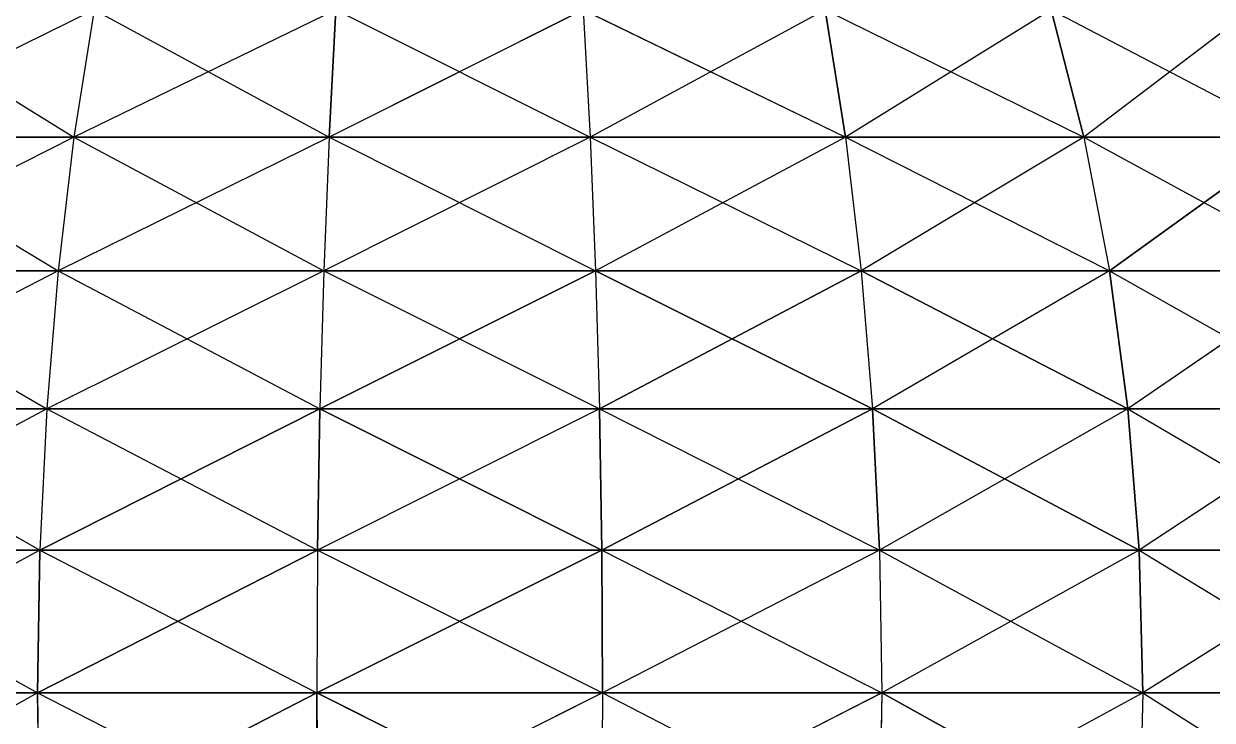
# Model space of a CAD drawing. Header units: metres. Extents: x -100 to 100, y -100 to 100.
# Drawn here: x -31.9 to 55.1, y -2 to 49 of the extents above; entities that cross this region are included whole.
import ezdxf

# ---------------------------------------------------------------- set-up
doc = ezdxf.new("R2010")
doc.units = ezdxf.units.M

msp = doc.modelspace()

# ---------------------------------------------------------------- linework, layer by layer
for p, q in [((-26.762, 50, -775.184), (-45.677, 40.674, -771.936)), ((-43.301, 50, -617.82), (-28.23, 40.674, -605.937)), ((-26.762, 50, -610.456), (-28.23, 40.674, -605.937)), ((-26.762, 50, -775.184), (-28.23, 40.674, -779.704)), ((-9.052, 50, -778.948), (-28.23, 40.674, -779.704)), ((-26.762, 50, -610.456), (-9.549, 40.674, -601.966)), ((-9.052, 50, -606.692), (-9.549, 40.674, -601.966)), ((-9.052, 50, -778.948), (-9.549, 40.674, -783.674)), ((9.052, 50, -778.948), (-9.549, 40.674, -783.674)), ((-9.052, 50, -606.692), (9.549, 40.674, -601.966)), ((9.052, 50, -606.692), (28.23, 40.674, -605.937)), ((9.052, 50, -606.692), (9.549, 40.674, -601.966)), ((9.052, 50, -778.948), (9.549, 40.674, -783.674)), ((26.762, 50, -775.184), (9.549, 40.674, -783.674)), ((26.762, 50, -610.456), (45.677, 40.674, -613.705)), ((26.762, 50, -610.456), (28.23, 40.674, -605.937)), ((26.762, 50, -775.184), (28.23, 40.674, -779.704)), ((43.301, 50, -767.82), (28.23, 40.674, -779.704)), ((43.301, 50, -617.82), (61.128, 40.674, -624.931)), ((43.301, 50, -617.82), (45.677, 40.674, -613.705)), ((43.301, 50, -767.82), (45.677, 40.674, -771.936)), ((57.948, 50, -757.178), (45.677, 40.674, -771.936)), ((-28.23, 40.674, -779.704), (-47.553, 30.902, -775.184)), ((-28.23, 40.674, -605.937), (-45.677, 40.674, -613.705)), ((-45.677, 40.674, -771.936), (-28.23, 40.674, -779.704)), ((-45.677, 40.674, -613.705), (-29.389, 30.902, -602.369)), ((-28.23, 40.674, -605.937), (-29.389, 30.902, -602.369)), ((-28.23, 40.674, -779.704), (-29.389, 30.902, -783.271)), ((-9.549, 40.674, -783.674), (-29.389, 30.902, -783.271)), ((-9.549, 40.674, -601.966), (-28.23, 40.674, -605.937)), ((-28.23, 40.674, -779.704), (-9.549, 40.674, -783.674)), ((-28.23, 40.674, -605.937), (-9.941, 30.902, -598.236)), ((-9.549, 40.674, -601.966), (-9.941, 30.902, -598.236)), ((-9.549, 40.674, -783.674), (-9.941, 30.902, -787.405)), ((9.549, 40.674, -783.674), (-9.941, 30.902, -787.405)), ((9.549, 40.674, -601.966), (-9.549, 40.674, -601.966)), ((-9.549, 40.674, -783.674), (9.549, 40.674, -783.674)), ((-9.549, 40.674, -601.966), (9.941, 30.902, -598.236)), ((28.23, 40.674, -605.937), (9.549, 40.674, -601.966)), ((9.549, 40.674, -783.674), (28.23, 40.674, -779.704)), ((9.549, 40.674, -601.966), (29.389, 30.902, -602.369)), ((9.549, 40.674, -601.966), (9.941, 30.902, -598.236)), ((9.549, 40.674, -783.674), (9.941, 30.902, -787.405)), ((28.23, 40.674, -779.704), (9.941, 30.902, -787.405)), ((45.677, 40.674, -613.705), (28.23, 40.674, -605.937)), ((28.23, 40.674, -779.704), (45.677, 40.674, -771.936)), ((28.23, 40.674, -605.937), (47.553, 30.902, -610.456)), ((28.23, 40.674, -605.937), (29.389, 30.902, -602.369)), ((28.23, 40.674, -779.704), (29.389, 30.902, -783.271)), ((45.677, 40.674, -771.936), (29.389, 30.902, -783.271)), ((61.128, 40.674, -624.931), (45.677, 40.674, -613.705)), ((45.677, 40.674, -771.936), (61.128, 40.674, -760.71)), ((45.677, 40.674, -613.705), (63.638, 30.902, -622.143)), ((45.677, 40.674, -613.705), (47.553, 30.902, -610.456)), ((45.677, 40.674, -771.936), (47.553, 30.902, -775.184)), ((61.128, 40.674, -760.71), (47.553, 30.902, -775.184)), ((-29.389, 30.902, -783.271), (-48.907, 20.791, -777.53)), ((-29.389, 30.902, -602.369), (-47.553, 30.902, -610.456)), ((-47.553, 30.902, -775.184), (-29.389, 30.902, -783.271)), ((-47.553, 30.902, -610.456), (-30.226, 20.791, -599.793)), ((-29.389, 30.902, -602.369), (-30.226, 20.791, -599.793)), ((-29.389, 30.902, -783.271), (-30.226, 20.791, -785.848)), ((-9.941, 30.902, -787.405), (-30.226, 20.791, -785.848)), ((-9.941, 30.902, -598.236), (-29.389, 30.902, -602.369)), ((-29.389, 30.902, -783.271), (-9.941, 30.902, -787.405)), ((-29.389, 30.902, -602.369), (-10.224, 20.791, -595.541)), ((-9.941, 30.902, -598.236), (-10.224, 20.791, -595.541)), ((-9.941, 30.902, -787.405), (-10.224, 20.791, -790.099)), ((9.941, 30.902, -787.405), (-10.224, 20.791, -790.099)), ((9.941, 30.902, -598.236), (-9.941, 30.902, -598.236)), ((-9.941, 30.902, -787.405), (9.941, 30.902, -787.405)), ((-9.941, 30.902, -598.236), (10.224, 20.791, -595.541)), ((29.389, 30.902, -602.369), (9.941, 30.902, -598.236)), ((9.941, 30.902, -787.405), (29.389, 30.902, -783.271)), ((9.941, 30.902, -598.236), (30.226, 20.791, -599.793)), ((9.941, 30.902, -598.236), (10.224, 20.791, -595.541)), ((9.941, 30.902, -787.405), (10.224, 20.791, -790.099)), ((29.389, 30.902, -783.271), (10.224, 20.791, -790.099)), ((47.553, 30.902, -610.456), (29.389, 30.902, -602.369)), ((29.389, 30.902, -783.271), (47.553, 30.902, -775.184)), ((29.389, 30.902, -602.369), (48.907, 20.791, -608.11)), ((29.389, 30.902, -602.369), (30.226, 20.791, -599.793)), ((29.389, 30.902, -783.271), (30.226, 20.791, -785.848)), ((47.553, 30.902, -775.184), (30.226, 20.791, -785.848)), ((63.638, 30.902, -622.143), (47.553, 30.902, -610.456)), ((47.553, 30.902, -775.184), (63.638, 30.902, -763.498)), ((47.553, 30.902, -610.456), (65.451, 20.791, -620.13)), ((47.553, 30.902, -610.456), (48.907, 20.791, -608.11)), ((47.553, 30.902, -775.184), (48.907, 20.791, -777.53)), ((63.638, 30.902, -763.498), (48.907, 20.791, -777.53)), ((-30.226, 20.791, -785.848), (-49.726, 10.453, -778.948)), ((-30.226, 20.791, -599.793), (-48.907, 20.791, -608.11)), ((-48.907, 20.791, -777.53), (-30.226, 20.791, -785.848)), ((-48.907, 20.791, -608.11), (-30.732, 10.453, -598.236)), ((-30.226, 20.791, -599.793), (-30.732, 10.453, -598.236)), ((-30.226, 20.791, -785.848), (-30.732, 10.453, -787.405)), ((-10.224, 20.791, -790.099), (-30.732, 10.453, -787.405)), ((-10.224, 20.791, -595.541), (-30.226, 20.791, -599.793)), ((-30.226, 20.791, -785.848), (-10.224, 20.791, -790.099)), ((-30.226, 20.791, -599.793), (-10.396, 10.453, -593.913)), ((-10.224, 20.791, -595.541), (-10.396, 10.453, -593.913)), ((-10.224, 20.791, -790.099), (-10.396, 10.453, -791.728)), ((10.224, 20.791, -790.099), (-10.396, 10.453, -791.728)), ((10.224, 20.791, -595.541), (-10.224, 20.791, -595.541)), ((-10.224, 20.791, -790.099), (10.224, 20.791, -790.099)), ((-10.224, 20.791, -595.541), (10.396, 10.453, -593.913)), ((30.226, 20.791, -599.793), (10.224, 20.791, -595.541)), ((10.224, 20.791, -790.099), (30.226, 20.791, -785.848)), ((10.224, 20.791, -595.541), (30.732, 10.453, -598.236)), ((10.224, 20.791, -595.541), (10.396, 10.453, -593.913)), ((10.224, 20.791, -790.099), (10.396, 10.453, -791.728)), ((30.226, 20.791, -785.848), (10.396, 10.453, -791.728)), ((48.907, 20.791, -608.11), (30.226, 20.791, -599.793)), ((30.226, 20.791, -785.848), (48.907, 20.791, -777.53)), ((30.226, 20.791, -599.793), (49.726, 10.453, -606.692)), ((30.226, 20.791, -599.793), (30.732, 10.453, -598.236)), ((30.226, 20.791, -785.848), (30.732, 10.453, -787.405)), ((48.907, 20.791, -777.53), (30.732, 10.453, -787.405)), ((65.451, 20.791, -620.13), (48.907, 20.791, -608.11)), ((48.907, 20.791, -777.53), (65.451, 20.791, -765.511)), ((48.907, 20.791, -608.11), (66.546, 10.453, -618.913)), ((48.907, 20.791, -608.11), (49.726, 10.453, -606.692)), ((48.907, 20.791, -777.53), (49.726, 10.453, -778.948)), ((65.451, 20.791, -765.511), (49.726, 10.453, -778.948)), ((-30.732, 10.453, -787.405), (-50, 0, -779.423)), ((-30.732, 10.453, -598.236), (-49.726, 10.453, -606.692)), ((-49.726, 10.453, -778.948), (-30.732, 10.453, -787.405)), ((-49.726, 10.453, -606.692), (-30.902, 0, -597.715)), ((-30.732, 10.453, -598.236), (-30.902, 0, -597.715)), ((-30.732, 10.453, -787.405), (-30.902, 0, -787.926)), ((-10.396, 10.453, -791.728), (-30.902, 0, -787.926)), ((-10.396, 10.453, -593.913), (-30.732, 10.453, -598.236)), ((-30.732, 10.453, -787.405), (-10.396, 10.453, -791.728)), ((-30.732, 10.453, -598.236), (-10.453, 0, -593.368)), ((-10.396, 10.453, -593.913), (-10.453, 0, -593.368)), ((-10.396, 10.453, -791.728), (-10.453, 0, -792.273)), ((10.396, 10.453, -791.728), (-10.453, 0, -792.273)), ((10.396, 10.453, -593.913), (-10.396, 10.453, -593.913)), ((-10.396, 10.453, -791.728), (10.396, 10.453, -791.728)), ((-10.396, 10.453, -593.913), (10.453, 0, -593.368)), ((30.732, 10.453, -598.236), (10.396, 10.453, -593.913)), ((10.396, 10.453, -791.728), (30.732, 10.453, -787.405)), ((10.396, 10.453, -593.913), (30.902, 0, -597.715)), ((10.396, 10.453, -593.913), (10.453, 0, -593.368)), ((10.396, 10.453, -791.728), (10.453, 0, -792.273)), ((30.732, 10.453, -787.405), (10.453, 0, -792.273)), ((49.726, 10.453, -606.692), (30.732, 10.453, -598.236)), ((30.732, 10.453, -787.405), (49.726, 10.453, -778.948)), ((30.732, 10.453, -598.236), (50, 0, -606.218)), ((30.732, 10.453, -598.236), (30.902, 0, -597.715)), ((30.732, 10.453, -787.405), (30.902, 0, -787.926)), ((49.726, 10.453, -778.948), (30.902, 0, -787.926)), ((66.546, 10.453, -618.913), (49.726, 10.453, -606.692)), ((49.726, 10.453, -778.948), (66.547, 10.453, -766.728)), ((49.726, 10.453, -606.692), (66.913, 0, -618.506)), ((49.726, 10.453, -606.692), (50, 0, -606.218)), ((49.726, 10.453, -778.948), (50, 0, -779.423)), ((66.547, 10.453, -766.728), (50, 0, -779.423)), ((-30.902, 0, -597.715), (-50, 0, -606.218)), ((-50, 0, -779.423), (-30.902, 0, -787.926)), ((-30.902, 0, -787.926), (-49.726, -10.453, -778.948)), ((-10.453, 0, -593.368), (-30.902, 0, -597.715)), ((-30.902, 0, -787.926), (-10.453, 0, -792.273)), ((-30.902, 0, -597.715), (-10.396, -10.453, -593.913)), ((-30.902, 0, -597.715), (-30.732, -10.453, -598.236)), ((-30.902, 0, -787.926), (-30.732, -10.453, -787.405)), ((-10.453, 0, -792.273), (-30.732, -10.453, -787.405)), ((10.453, 0, -593.368), (-10.453, 0, -593.368)), ((-10.453, 0, -792.273), (10.453, 0, -792.273)), ((-10.453, 0, -593.368), (10.396, -10.453, -593.913)), ((-10.453, 0, -593.368), (-10.396, -10.453, -593.913)), ((-10.453, 0, -792.273), (-10.396, -10.453, -791.728)), ((10.453, 0, -792.273), (-10.396, -10.453, -791.728)), ((10.453, 0, -593.368), (10.396, -10.453, -593.913)), ((10.453, 0, -792.273), (10.396, -10.453, -791.728)), ((30.902, 0, -787.926), (10.396, -10.453, -791.728)), ((30.902, 0, -597.715), (10.453, 0, -593.368)), ((10.453, 0, -792.273), (30.902, 0, -787.926)), ((10.453, 0, -593.368), (30.732, -10.453, -598.236)), ((30.902, 0, -597.715), (30.732, -10.453, -598.236)), ((30.902, 0, -787.926), (30.732, -10.453, -787.405)), ((50, 0, -779.423), (30.732, -10.453, -787.405)), ((50, 0, -606.218), (30.902, 0, -597.715)), ((30.902, 0, -787.926), (50, 0, -779.423)), ((30.902, 0, -597.715), (49.726, -10.453, -606.692)), ((50, 0, -606.218), (49.726, -10.453, -606.692)), ((50, 0, -779.423), (49.726, -10.453, -778.948)), ((66.913, 0, -618.506), (50, 0, -606.218)), ((50, 0, -779.423), (66.913, 0, -767.135)), ((50, 0, -606.218), (66.546, -10.453, -618.913))]:
    msp.add_line(p, q)
for points in [[(-9.549, 40.674, -783.674), (-9.052, 50, -778.948), (9.052, 50, -778.948), (9.053, 50, -778.948)], [(28.23, 40.674, -605.937), (26.762, 50, -610.456), (9.052, 50, -606.692), (9.053, 50, -606.692)], [(45.677, 40.674, -771.936), (43.301, 50, -767.82), (57.948, 50, -757.178), (57.949, 50, -757.178)], [(47.553, 30.902, -775.184), (61.128, 40.674, -760.71), (63.638, 30.902, -763.498), (63.638, 30.902, -763.497)], [(-10.224, 20.791, -790.099), (9.941, 30.902, -787.405), (10.224, 20.791, -790.099), (10.225, 20.791, -790.099)], [(30.226, 20.791, -599.793), (9.941, 30.902, -598.236), (10.224, 20.791, -595.541), (10.225, 20.791, -595.541)], [(10.224, 20.791, -790.099), (29.389, 30.902, -783.271), (30.226, 20.791, -785.848), (30.227, 20.791, -785.848)], [(48.907, 20.791, -608.11), (29.389, 30.902, -602.369), (30.226, 20.791, -599.793), (30.227, 20.791, -599.793)], [(48.907, 20.791, -777.53), (47.553, 30.902, -775.184), (63.638, 30.902, -763.498), (63.638, 30.902, -763.497)], [(-30.732, 10.453, -787.405), (-10.224, 20.791, -790.099), (-10.396, 10.453, -791.728), (-10.395, 10.453, -791.728)], [(10.396, 10.453, -593.913), (-10.224, 20.791, -595.541), (-10.396, 10.453, -593.913), (-10.395, 10.453, -593.913)], [(-10.396, 10.453, -791.728), (-10.224, 20.791, -790.099), (10.224, 20.791, -790.099), (10.225, 20.791, -790.099)], [(30.732, 10.453, -598.236), (30.226, 20.791, -599.793), (10.224, 20.791, -595.541), (10.225, 20.791, -595.541)], [(10.396, 10.453, -791.728), (10.224, 20.791, -790.099), (30.226, 20.791, -785.848), (30.227, 20.791, -785.848)], [(10.396, 10.453, -791.728), (30.226, 20.791, -785.848), (30.732, 10.453, -787.405), (30.733, 10.453, -787.405)], [(49.726, 10.453, -606.692), (48.907, 20.791, -608.11), (30.226, 20.791, -599.793), (30.227, 20.791, -599.793)], [(49.726, 10.453, -606.692), (30.226, 20.791, -599.793), (30.732, 10.453, -598.236), (30.733, 10.453, -598.236)], [(-30.902, 0, -787.926), (-30.732, 10.453, -787.405), (-10.396, 10.453, -791.728), (-10.395, 10.453, -791.728)], [(-30.902, 0, -787.926), (-10.396, 10.453, -791.728), (-10.453, 0, -792.273), (-10.453, 0, -792.272)], [(-10.453, 0, -792.273), (10.396, 10.453, -791.728), (10.453, 0, -792.273), (10.453, 0, -792.272)], [(10.453, 0, -593.368), (10.396, 10.453, -593.913), (-10.396, 10.453, -593.913), (-10.395, 10.453, -593.913)], [(10.453, 0, -792.273), (10.396, 10.453, -791.728), (30.732, 10.453, -787.405), (30.733, 10.453, -787.405)], [(50, 0, -606.218), (49.726, 10.453, -606.692), (30.732, 10.453, -598.236), (30.733, 10.453, -598.236)], [(-30.732, -10.453, -787.405), (-30.902, 0, -787.926), (-10.453, 0, -792.273), (-10.453, 0, -792.272)], [(-10.396, -10.453, -791.728), (-10.453, 0, -792.273), (10.453, 0, -792.273), (10.453, 0, -792.272)], [(-30.732, -10.453, -787.405), (-10.453, 0, -792.273), (-10.396, -10.453, -791.728), (-10.395, -10.453, -791.728)], [(10.396, -10.453, -593.913), (-10.453, 0, -593.368), (-10.396, -10.453, -593.913), (-10.395, -10.453, -593.913)], [(10.396, -10.453, -791.728), (30.902, 0, -787.926), (30.732, -10.453, -787.405), (30.733, -10.453, -787.405)], [(49.726, -10.453, -606.692), (30.902, 0, -597.715), (30.732, -10.453, -598.236), (30.733, -10.453, -598.236)]]:
    msp.add_3dface(points)

doc.saveas('drawing.dxf')
